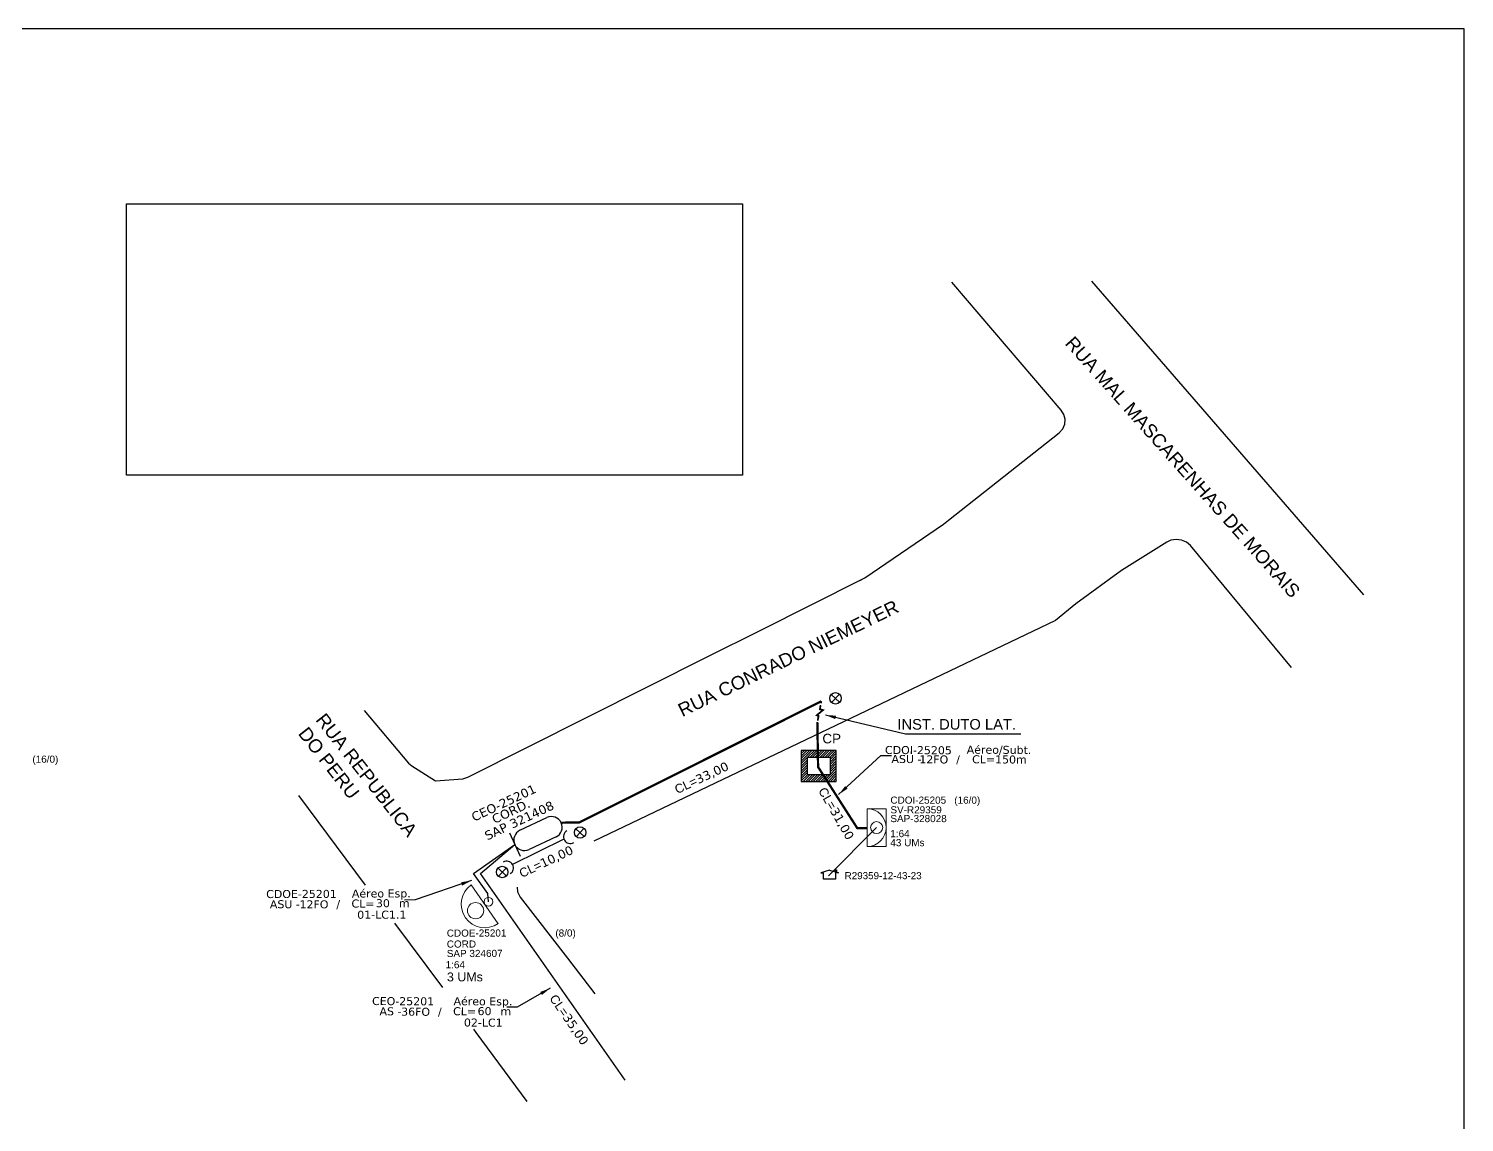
# Model space of a CAD drawing. Extents: x -4 to 1788, y 1 to 595.
# Drawn here: x 429 to 837.2, y 284.3 to 595.3 of the extents above; entities that cross this region are included whole.
import ezdxf
from ezdxf.enums import TextEntityAlignment as Align

# ---------------------------------------------------------------- set-up
doc = ezdxf.new("R2010")
doc.units = 0
for name, color, linetype in [('10.1-Caixas Subterrâneas', 5, 'Continuous'), ('20.4-CEOS', 1, 'Continuous'), ('20.5-CEO', 1, 'Continuous'), ('CAP a instalar', 1, 'Continuous'), ('label_cabos', 7, 'Continuous'), ('locais', 7, 'Continuous'), ('QUADRA', 7, 'Continuous'), ('Subida Lateral', 5, 'Continuous'), ('surveys', 7, 'Continuous'), ('surveys legendas', 7, 'Continuous')]:
    doc.layers.add(name, color=color, linetype=linetype)
for name, color, linetype, lineweight in [("20.0-LEGENDA DOS CDO'S", 1, 'Continuous', 0), ('20.1-CDO_INTERIOR', 1, 'Continuous', 0), ('20.2-CDO_POSTE', 1, 'Continuous', 5), ('20.6-CORDOALHA_SUPORTE', 7, 'Continuous', 25), ('CORDOALHA_SUPORTE', 7, 'Continuous', 25), ('Segmento Logradouro Texto', 238, 'Continuous', 0)]:
    doc.layers.add(name, color=color, linetype=linetype, lineweight=lineweight)
doc.layers.add('DROP DE CLIENTE', color=140, linetype='Continuous', plot=False)
doc.styles.add('ARIAL', font='arial.ttf')
doc.styles.add('DIGICADE', font='arial.ttf')
doc.styles.add('ROMANS', font='arial.ttf')
doc.styles.add('siredit', font='verdana.ttf')
doc.linetypes.add('FENCELINE1', pattern='A,0.25,-0.1,[133,ltypeshp.shx,S=0.1,R=0,X=-0.1,Y=0],-0.1,1', length=1.45)
doc.dimstyles.new('CC', dxfattribs={"dimtxt": 1, "dimasz": 2, "dimexe": 0.18, "dimexo": 0.0625, "dimgap": 0.09, "dimtad": 0, "dimdec": 0, "dimrnd": 1, "dimzin": 0, "dimdsep": 46, "dimtxsty": 'siredit', "dimblk": 'NONE', "dimcen": 0, "dimse1": 1, "dimse2": 1, "dimsd1": 1, "dimsd2": 1, "dimclrt": 7, "dimadec": 0, "dimazin": 0, "dimtfac": 1, "dimtdec": 0, "dimtofl": 0, "dimtmove": 0, "dimatfit": 3, "dimfxl": 0, "dimtolj": 1, "dimtzin": 0, "dimarcsym": 0})
picture_1 = doc.add_image_def('image1.png', size_in_pixel=(493, 217))

# ---------------------------------------------------------------- blocks, each defined once
blk = doc.blocks.new('POLE_POLE')
at = {"color": 1}
for p, q in [((-0.0000033, 0.0000125), (0.0000083, 0.0000017)), ((0.0000079, 0.0000128), (-0.0000029, 0.0000013))]:
    blk.add_line(p, q, dxfattribs=at)
blk.add_circle((0.0000026, 0.0000072), 0.00000805, dxfattribs=at)
blk = doc.blocks.new('CDOE_CT_POST_DESENHO')
at = {"color": 0}
blk.add_line((2.13, -0.63), (-2.12, -0.63), dxfattribs=at)
for centre, radius in [((0.01, 0.38), 0.733), ((0.01, -1.03), 0.393)]:
    blk.add_circle(centre, radius, dxfattribs=at)
blk.add_arc((0.01, -0.63), 2.12, 0, 180, dxfattribs=at)
blk = doc.blocks.new('Inst CDOE-8 CAIXA DIST OPT CDOE 48F_8D C_SPL OPTAP')
at = {"layer": "20.0-LEGENDA DOS CDO'S", "color": 0}
for tag, p, style, flags in [('ID_ATIVIDADE', (0.12, 6.47), 'ARIAL', 3), ('FATOR', (7.92, 6.47), 'ARIAL', 1), ('QTDE', (0.23, -0.97), 'DIGICADE', 3)]:
    blk.add_attdef(tag, p, '', height=0.8, rotation=0.118, dxfattribs=dict(at, style=style, flags=flags))
at = {"layer": "20.0-LEGENDA DOS CDO'S", "color": 0, "style": 'ARIAL'}
for tag, p, height in [('FID', (0.12, 5.25), 0.8), ('SAP', (0.12, 2.96), 0.8), ('CORDOALHA', (0.12, 4.02), 0.8), ('1:XX', (-0.01, 1.7), 0.8), ('UMS', (0.14, 0.22), 1)]:
    blk.add_attdef(tag, p, '', height=height, rotation=0.118, dxfattribs=at)
blk.add_attdef('FIBRAS_UTILIZADAS', text='', height=0.8, rotation=0.118, dxfattribs=at).set_placement((13.48, 5.26), align=Align.CENTER)
blk = doc.blocks.new('Inst CORD ALUMINIO 4.8 MM 3F(sem recursos)')
at = {"layer": '20.6-CORDOALHA_SUPORTE', "color": 0, "lineweight": 0, "style": 'ROMANS'}
blk.add_attdef('LANCE', text='', height=1, dxfattribs=at).set_placement((-0.54, -2.21), align=Align.RIGHT)
at = {"layer": '20.6-CORDOALHA_SUPORTE', "color": 0, "style": 'siredit'}
blk.add_attdef('QTDE', (-0.54, -2.21), '', height=1, rotation=359.69, dxfattribs=at)
at = {"layer": '20.6-CORDOALHA_SUPORTE', "color": 0, "lineweight": 0, "style": 'ROMANS'}
for tag, p, flags in [('FATOR', (-5.2, -4.44), 3), ('ID_ATIVIDADE', (-5.2, -6.67), 3), ('FID', (-5.2, -8.9), 1)]:
    blk.add_attdef(tag, p, '', height=1, dxfattribs=dict(at, flags=flags))
blk = doc.blocks.new('LEGENDA DOS CABOS')
at = {"layer": 'label_cabos', "color": 0, "style": 'siredit'}
for tag, p in [('ID', (4.24, 1.63)), ('XX', (14.31, 1.67)), ('TIPO_CABO', (2.74, 0.52)), ('CABO', (6.16, 0.47)), ('/', (9.19, 0.47)), ('METROS', (14.36, 0.47))]:
    blk.add_attdef(tag, text='', height=1, rotation=359.69, dxfattribs=at).set_placement(p, align=Align.MIDDLE_CENTER)
blk = doc.blocks.new('Inst CB ESP CFOA-SM-AS-80-TS-36')
at = {"layer": 'label_cabos', "color": 0, "style": 'siredit'}
for tag, flags, p in [('ID_ATIVIDADE', 3, (1.31, 2.67)), ('FATOR', 1, (11.56, 2.55))]:
    blk.add_attdef(tag, text='', height=1, rotation=359.69, dxfattribs=dict(at, flags=flags)).set_placement(p, align=Align.MIDDLE_CENTER)
for tag, p in [('DESTINO_CABO', (3.13, 1.26)), ('TIPO_CABO', (1.76, 0)), ('CABO', (4.69, -0.05)), ('/', (7.71, -0.05)), ('LANCE', (10.81, 0)), ('TIPO_CABO', (13.11, 1.24)), ('UND', (15.96, 0)), ('FID', (13.15, -1.41))]:
    blk.add_attdef(tag, text='', height=1, rotation=359.69, dxfattribs=at).set_placement(p, align=Align.MIDDLE_CENTER)
blk.add_attdef('QTDE', (12.43, -0.47), '', height=1, rotation=359.69, dxfattribs=at)
blk = doc.blocks.new('_None')
blk = doc.blocks.new('Inst CB ESP CFOA-SM-ASU-120-S-12')
at = {"layer": 'label_cabos', "color": 0, "style": 'siredit'}
for tag, flags, p in [('ID_ATIVIDADE', 3, (1.31, 2.67)), ('FATOR', 1, (11.56, 2.55))]:
    blk.add_attdef(tag, text='', height=1, rotation=359.69, dxfattribs=dict(at, flags=flags)).set_placement(p, align=Align.MIDDLE_CENTER)
for tag, p in [('DESTINO_CABO', (3.13, 1.26)), ('TIPO_CABO', (1.26, 0)), ('CABO', (4.69, -0.05)), ('/', (7.71, -0.05)), ('LANCE', (10.81, 0)), ('TIPO_CABO', (13.11, 1.24)), ('UND', (15.96, 0)), ('FID', (13.15, -1.41))]:
    blk.add_attdef(tag, text='', height=1, rotation=359.69, dxfattribs=at).set_placement(p, align=Align.MIDDLE_CENTER)
blk.add_attdef('QTDE', (12.43, -0.47), '', height=1, rotation=359.69, dxfattribs=at)
blk = doc.blocks.new('*X45')
at = {"color": 0, "linetype": 'Continuous'}
for p, q in [((-1.25, 0.34099), (-0.49099, 1.1)), ((-1.25, 0.517767), (-0.667767, 1.1)), ((-1.25, 0.694544), (-0.844544, 1.1)), ((-1.25, 0.87132), (-1.02132, 1.1)), ((-1.25, 1.048097), (-1.198097, 1.1)), ((-0.789214, 0.625), (-0.314214, 1.1)), ((-0.612437, 0.625), (-0.137437, 1.1)), ((-0.43566, 0.625), (0.03934, 1.1)), ((-0.258883, 0.625), (0.216117, 1.1)), ((-0.082107, 0.625), (0.392893, 1.1)), ((0.09467, 0.625), (0.56967, 1.1)), ((0.271447, 0.625), (0.746447, 1.1)), ((0.448223, 0.625), (0.923223, 1.1)), ((0.625, 0.625), (1.1, 1.1)), ((0.801777, 0.625), (1.25, 1.073223)), ((-1.25, 0.164214), (-0.8035, 0.610714)), ((-1.25, -0.012563), (-0.8035, 0.433937)), ((-1.25, -0.18934), (-0.8035, 0.25716)), ((-1.25, -0.366117), (-0.8035, 0.080383)), ((0.8035, 0.449947), (1.25, 0.896447)), ((0.8035, 0.27317), (1.25, 0.71967)), ((0.8035, 0.096393), (1.25, 0.542893)), ((0.8035, -0.080383), (1.25, 0.366117)), ((0.8035, -0.25716), (1.25, 0.18934)), ((0.8035, -0.433937), (1.25, 0.012563)), ((-1.25, -0.542893), (-0.8035, -0.096393)), ((-1.25, -0.71967), (-0.8035, -0.27317)), ((-1.25, -0.896447), (-0.8035, -0.449947)), ((-1.25, -1.073223), (-0.801777, -0.625)), ((-1.1, -1.1), (-0.625, -0.625)), ((-0.923223, -1.1), (-0.448223, -0.625)), ((-0.746447, -1.1), (-0.271447, -0.625)), ((-0.56967, -1.1), (-0.09467, -0.625)), ((-0.392893, -1.1), (0.082107, -0.625)), ((-0.216117, -1.1), (0.258883, -0.625)), ((-0.03934, -1.1), (0.43566, -0.625)), ((0.137437, -1.1), (0.612437, -0.625)), ((0.314214, -1.1), (0.789214, -0.625)), ((0.49099, -1.1), (1.25, -0.34099)), ((0.667767, -1.1), (1.25, -0.517767)), ((0.8035, -0.610714), (1.25, -0.164214)), ((0.844544, -1.1), (1.25, -0.694544)), ((1.02132, -1.1), (1.25, -0.87132)), ((1.198097, -1.1), (1.25, -1.048097))]:
    blk.add_line(p, q, dxfattribs=at)
blk = doc.blocks.new('SURVEY_SURVEY')
for p, q in [((0, 0.0000127), (-0.0000126, 0.000009)), ((-0.0000126, 0.000009), (-0.0000086, 0.000009)), ((-0.0000086, 0), (-0.0000086, 0.000009)), ((0.0000086, 0), (-0.0000086, 0)), ((0, 0.0000127), (0.0000126, 0.000009)), ((0.0000084, 0.0000132), (0.0000098, 0.0000132)), ((0.0000084, 0.0000103), (0.0000084, 0.0000132)), ((0.0000126, 0.000009), (0.0000086, 0.000009)), ((0.0000086, 0.000009), (0.0000086, 0)), ((0.0000098, 0.0000132), (0.0000098, 0.0000099))]:
    blk.add_line(p, q)

msp = doc.modelspace()

# ---------------------------------------------------------------- linework, layer by layer
for p, q in [((837.17, 595.26), (-3.83, 595.26)), ((837.17, 1.26), (837.17, 595.26))]:
    msp.add_line(p, q)
at = {"layer": '10.1-Caixas Subterrâneas', "color": 30}
for p, q in [((648.61, 390.06), (648.61, 381.27)), ((658.6, 390.06), (648.61, 390.06)), ((650.39, 388.17), (650.39, 388.17)), ((650.39, 383.17), (650.39, 388.17)), ((650.39, 388.17), (656.82, 388.17)), ((656.82, 388.17), (656.82, 383.17)), ((658.6, 381.27), (658.6, 390.06)), ((648.61, 381.27), (658.6, 381.27)), ((656.82, 383.17), (650.39, 383.17))]:
    msp.add_line(p, q, dxfattribs=at)
at = {"layer": '20.1-CDO_INTERIOR', "color": 1, "lineweight": 18}
msp.add_lwpolyline([(672.76, 362.75), (672.76, 373.49), (667.39, 373.5), (667.38, 362.75)], close=True, dxfattribs=at)
msp.add_circle((670.07, 368.12), 1.72, dxfattribs=at)
msp.add_arc((667.39, 368.12), 5.37, 269.9724, 89.9724, dxfattribs=at)
at = {"layer": '20.5-CEO', "color": 5}
for p, q in [((568.65, 367.35), (576.33, 370.96)), ((578.9, 365.49), (571.22, 361.87))]:
    msp.add_line(p, q, dxfattribs=at)
msp.add_lwpolyline([(565.65, 366.62), (568.75, 360.02)], dxfattribs=at)
for centre, start, end in [((577.61, 368.22), 295.2065, 115.2065), ((569.94, 364.61), 115.2065, 295.2065)]:
    msp.add_arc(centre, 3.03, start, end, dxfattribs=at)
at = {"layer": 'CAP a instalar', "color": 7, "linetype": 'FENCELINE1', "ltscale": 7}
for p, q in [((555.45, 355.08), (567.2, 363.32)), ((557.42, 355.06), (567.2, 363.32)), ((559.5, 349.36), (555.45, 355.08)), ((598.52, 296.3), (557.42, 355.06))]:
    msp.add_line(p, q, dxfattribs=at)
at = {"layer": 'CAP a instalar', "color": 7, "linetype": 'FENCELINE1', "ltscale": 50}
msp.add_line((559.67, 347.04), (559.5, 349.36), dxfattribs=at)
at = {"layer": 'CAP a instalar', "linetype": 'FENCELINE1', "ltscale": 7, "const_width": 0.649}
for points in [[(580.35, 369.51), (585.57, 369.61), (654.35, 404.04)], [(653.21, 398.11), (653.42, 385.36), (664.54, 368), (667.39, 368)]]:
    msp.add_lwpolyline(points, dxfattribs=at)
at = {"layer": 'CAP a instalar', "color": 8, "linetype": 'FENCELINE1', "ltscale": 50, "const_width": 0.506}
for points in [[(654.35, 404.04), (654.24, 403.46)], [(584.86, 376.62), (584.86, 376.62)]]:
    msp.add_lwpolyline(points, dxfattribs=at)
at = {"layer": 'CORDOALHA_SUPORTE'}
msp.add_line((581.17, 364.8), (566.53, 357.62), dxfattribs=at)
for centre, start, end in [((582.96, 365.55), 119.9815, 299.9815), ((564.86, 356.66), 299.9815, 119.9815)]:
    msp.add_arc(centre, 1.93, start, end, dxfattribs=at)
at = {"layer": 'DROP DE CLIENTE'}
msp.add_lwpolyline([(670.07, 368.12), (656.42, 354.44)], dxfattribs=at)
at = {"layer": 'label_cabos', "color": 2}
msp.add_lwpolyline([(678.32, 394.77), (711.05, 394.77)], dxfattribs=at)
at = {"layer": 'QUADRA', "color": 4}
for points in [[(690.5, 455.57), (721.97, 480.39), (722.99, 481.48), (723.56, 482.81), (723.69, 484.22), (723.33, 485.61), (722.55, 486.81), (691.49, 523.16)], [(731.14, 523.49), (808.52, 434.26)], [(665.28, 438.41), (666.69, 439.11), (689.04, 454.38)], [(689.04, 454.38), (690.5, 455.57)], [(788.02, 413.65), (759.28, 448.29), (758.18, 449.26), (756.77, 449.88), (755.26, 450.07), (753.74, 449.8), (752.63, 449.28), (739.72, 441.26), (726.68, 431.77), (720.96, 426.98), (589.69, 364.24)], [(636.98, 424.2), (665.98, 438.76)], [(622.11, 416.74), (636.98, 424.2)], [(604.95, 408.13), (622.11, 416.74)], [(536.97, 386.4), (537.87, 385.64), (544.68, 381.44), (552.37, 382.01), (553.84, 382.49), (604.95, 408.13)], [(524.39, 401.37), (536.97, 386.4)], [(524.71, 351.74), (505.73, 377.28)], [(567.82, 351.23), (567.98, 349.82), (568.74, 348.37), (582.13, 331.03)], [(546.7, 322.64), (533.07, 340.96)], [(582.13, 331.03), (589.98, 320.87)], [(556.24, 309.82), (555.52, 310.79)], [(570.69, 290.28), (556.24, 309.82)]]:
    msp.add_lwpolyline(points, dxfattribs=at)
at = {"layer": 'Subida Lateral', "color": 5, "const_width": 0.506}
msp.add_lwpolyline([(654.14, 402.95), (653.93, 401.77), (654.82, 401.53), (653.05, 400.07), (653.55, 399.86), (653.31, 398.54)], dxfattribs=at)

# ---------------------------------------------------------------- block references
at = {"color": 3, "lineweight": 0}
for p, xscale, yscale, zscale, rotation, values in [((618.14, 386.09), 2.528103013879664, 2.528103013879664, 2.528103013879664, 25.58256491923251, {'QTDE': '33,00', 'LANCE': 'CL='}), ((662.2, 374.58), 2.528103013879663, 2.528103013879663, 2.528103013879663, 300.2241217977121, {'QTDE': '31,00', 'LANCE': 'CL='}), ((573.94, 362.25), 2.528103013879664, 2.528103013879664, 2.528103013879664, 25.58256491923251, {'QTDE': '10,00', 'LANCE': 'CL='}), ((586.02, 316.24), 2.528103013892699, 2.528103013892699, 2.528103013892699, 304.8541816214333, {'QTDE': '35,00', 'LANCE': 'CL='})]:
    msp.add_blockref('Inst CORD ALUMINIO 4.8 MM 3F(sem recursos)', p, dxfattribs=dict(at, xscale=xscale, yscale=yscale, zscale=zscale, rotation=rotation)).add_auto_attribs(values)
at = {"layer": '10.1-Caixas Subterrâneas', "color": 30, "xscale": 3.997839838412724, "yscale": 3.997839838412724, "zscale": 7.995679676825448, "rotation": 180.0000000000633}
msp.add_blockref('*X45', (653.61, 385.67), dxfattribs=at)
at = {"layer": "20.0-LEGENDA DOS CDO'S", "color": 7, "lineweight": 0, "xscale": 2.528103013877866, "yscale": 2.528103013877866, "zscale": 2.528103013877866}
msp.add_blockref('Inst CDOE-8 CAIXA DIST OPT CDOE 48F_8D C_SPL OPTAP', (547.54, 323.84), dxfattribs=at).add_auto_attribs({'FID': 'CDOE-25201', 'CORDOALHA': 'CORD', 'SAP': 'SAP 324607', '1:XX': '1:64', 'UMS': '3 UMs', 'FIBRAS_UTILIZADAS': '(8/0)'})
at = {"layer": '20.2-CDO_POSTE', "color": 7, "xscale": -3.160128767334002, "yscale": -3.160128767334002, "zscale": -3.160128767334002, "rotation": 304.8490388220811}
msp.add_blockref('CDOE_CT_POST_DESENHO', (557.02, 345.17), dxfattribs=at)
at = {"layer": 'label_cabos', "color": 0, "lineweight": 0, "xscale": 2.275292712490076, "yscale": 2.275292712490076, "zscale": 2.275292712490076}
msp.add_blockref('LEGENDA DOS CABOS', (672.31, 386.44), dxfattribs=at).add_auto_attribs({'ID': 'CDOI-25205', 'CABO': '12FO', 'METROS': 'CL=150m', 'XX': 'Aéreo/Subt.', '/': '/', 'TIPO_CABO': 'ASU -'})
at = {"layer": 'label_cabos'}
ref = msp.add_blockref('Inst CB ESP CFOA-SM-ASU-120-S-12', (499.42, 346.33), dxfattribs=dict(at, xscale=2.275292712490075, yscale=2.275292712490075, zscale=2.275292712490075, rotation=0.4634636983097787))
ref.add_attrib('DESTINO_CABO', 'CDOE-25201', dxfattribs={"color": 0, "height": 2.275, "rotation": 0.1535, "style": 'siredit'}).set_placement((506.52, 349.26), align=Align.MIDDLE_CENTER)
ref.add_attrib('TIPO_CABO', 'Aéreo Esp.', dxfattribs={"color": 0, "height": 2.275, "rotation": 0.1535, "style": 'siredit'}).set_placement((529.22, 349.4), align=Align.MIDDLE_CENTER)
ref.add_attrib('CABO', '12FO', dxfattribs={"color": 0, "height": 2.275, "rotation": 0.1535, "style": 'siredit'}).set_placement((510.08, 346.3), align=Align.MIDDLE_CENTER)
ref.add_attrib('/', '/', dxfattribs={"color": 0, "height": 2.28, "rotation": 0.1535, "style": 'siredit'}).set_placement((516.97, 346.36), align=Align.MIDDLE_CENTER)
ref.add_attrib('TIPO_CABO', 'ASU - ', dxfattribs={"color": 0, "height": 2.275, "rotation": 0.1535, "style": 'siredit'}).set_placement((502.29, 346.34), align=Align.MIDDLE_CENTER)
ref.add_attrib('FID', '01-LC1.1', dxfattribs={"color": 0, "height": 2.275, "rotation": 0.1535, "style": 'siredit'}).set_placement((529.36, 343.36), align=Align.MIDDLE_CENTER)
ref.add_attrib('LANCE', 'CL=', dxfattribs={"color": 0, "height": 2.275, "rotation": 0.1535, "style": 'siredit'}).set_placement((524.01, 346.53), align=Align.MIDDLE_CENTER)
ref.add_attrib('QTDE', '30', (527.7, 345.48), dxfattribs={"color": 0, "height": 2.275, "rotation": 0.1535, "style": 'siredit'})
ref.add_attrib('UND', 'm', dxfattribs={"color": 0, "height": 2.28, "rotation": 0.1535, "style": 'siredit'}).set_placement((535.74, 346.63), align=Align.MIDDLE_CENTER)
at = {"layer": 'label_cabos', "color": 0, "lineweight": 0}
ref = msp.add_blockref('Inst CB ESP CFOA-SM-AS-80-TS-36', (528.31, 315.9), dxfattribs=dict(at, xscale=2.275292712490076, yscale=2.275292712490076, zscale=2.275292712490076))
ref.add_attrib('DESTINO_CABO', 'CEO-25201', dxfattribs={"color": 0, "height": 2.275, "rotation": 359.69, "style": 'siredit'}).set_placement((535.43, 318.77), align=Align.MIDDLE_CENTER)
ref.add_attrib('TIPO_CABO', 'Aéreo Esp.', dxfattribs={"color": 0, "height": 2.275, "rotation": 359.69, "style": 'siredit'}).set_placement((558.13, 318.73), align=Align.MIDDLE_CENTER)
ref.add_attrib('CABO', '36FO', dxfattribs={"color": 0, "height": 2.275, "rotation": 359.69, "style": 'siredit'}).set_placement((538.97, 315.78), align=Align.MIDDLE_CENTER)
ref.add_attrib('/', '/', dxfattribs={"color": 0, "height": 2.28, "rotation": 359.69, "style": 'siredit'}).set_placement((545.86, 315.78), align=Align.MIDDLE_CENTER)
ref.add_attrib('TIPO_CABO', 'AS - ', dxfattribs={"color": 0, "height": 2.275, "rotation": 359.69, "style": 'siredit'}).set_placement((532.32, 315.89), align=Align.MIDDLE_CENTER)
ref.add_attrib('FID', '02-LC1', dxfattribs={"color": 0, "height": 2.275, "rotation": 359.69, "style": 'siredit'}).set_placement((558.22, 312.68), align=Align.MIDDLE_CENTER)
ref.add_attrib('LANCE', 'CL=', dxfattribs={"color": 0, "height": 2.275, "rotation": 359.69, "style": 'siredit'}).set_placement((552.9, 315.9), align=Align.MIDDLE_CENTER)
ref.add_attrib('QTDE', '60', (556.59, 314.82), dxfattribs={"color": 0, "height": 2.275, "rotation": 359.69, "style": 'siredit'})
ref.add_attrib('UND', 'm', dxfattribs={"color": 0, "height": 2.28, "rotation": 359.69, "style": 'siredit'}).set_placement((564.63, 315.9), align=Align.MIDDLE_CENTER)
at = {"layer": 'locais', "color": 10, "xscale": 202248.2411102293, "yscale": 202248.2411102293, "zscale": 202248.2411102293}
for p in [(657.84, 403.42), (585.22, 365.27), (563.09, 354.04)]:
    msp.add_blockref('POLE_POLE', p, dxfattribs=at)
at = {"layer": 'surveys', "color": 151, "xscale": 200000, "yscale": 200000, "zscale": 200000}
msp.add_blockref('SURVEY_SURVEY', (656.69, 353.46), dxfattribs=at)

# ---------------------------------------------------------------- texts
at = {"layer": '10.1-Caixas Subterrâneas', "color": 30, "style": 'ARIAL'}
msp.add_text('CP', height=2.728, dxfattribs=at).set_placement((654.65, 392.07))
at = {"layer": "20.0-LEGENDA DOS CDO'S", "color": 1, "style": 'ARIAL'}
for p in [(431.34, 386.57), (693.48, 374.92)]:
    msp.add_text('      (16/0)', height=2.0225, rotation=359.9724, dxfattribs=at).set_placement(p, align=Align.CENTER)
for s, p in [('CDOI-25205', (673.98, 374.93)), ('SAP-328028', (673.98, 369.68)), ('SV-R29359', (673.99, 372.17)), ('1:64', (673.96, 365.4)), ('43 UMs', (673.96, 362.83))]:
    msp.add_text(s, height=2.022, rotation=359.9724, dxfattribs=at).set_placement(p)
at = {"layer": '20.4-CEOS', "color": 5, "style": 'siredit'}
msp.add_text('CEO-25201', height=2.553, rotation=25.2065, dxfattribs=at).set_placement((563.48, 376.31), align=Align.TOP_CENTER)
at = {"layer": '20.5-CEO', "color": 5, "style": 'siredit'}
for s, p in [('SAP 321408', (567.9, 371.3)), ('CORD.', (565.54, 373.92))]:
    msp.add_text(s, height=2.563, rotation=25.2065, dxfattribs=at).set_placement(p, align=Align.TOP_CENTER)
at = {"layer": 'Segmento Logradouro Texto', "color": 7, "linetype": 'Continuous', "char_height": 3.7922, "attachment_point": 1, "style": 'DIGICADE'}
for s, insert, width, rotation in [('\\fArial|b0|i0|c0|p34;\\W1.0000000000;\\T1.0000000000;\\o\\lRUA MAL MASCARENHAS DE MORAIS', (726.25, 508.18), 106.9008, 311.6763), ('\\fArial|b0|i0|c0|p34;\\W1.0000000000;\\T1.0000000000;\\o\\lRUA CONRADO NIEMEYER', (613.14, 402.94), 106.9365, 25.8721), ('\\fArial|b0|i0|c0|p34;\\W1.0000000000;\\T1.0000000000;\\o\\lRUA REPUBLICA DO PERU', (513.34, 401.05), 46.2336, 308.142)]:
    msp.add_mtext(s, dxfattribs=dict(at, insert=insert, width=width, rotation=rotation))
at = {"layer": 'Segmento Logradouro Texto', "linetype": 'Continuous', "insert": (513.34, 401.05), "char_height": 3.7922, "width": 46.2336, "attachment_point": 1, "rotation": 308.142, "style": 'DIGICADE'}
msp.add_mtext('\\fArial|b0|i0|c0|p34;\\W1.0000000000;\\T1.0000000000;\\o\\lRUA REPUBLICA DO PERU', dxfattribs=at)
at = {"layer": 'surveys legendas', "color": 2, "style": 'ARIAL'}
msp.add_text('INST. DUTO LAT.', height=3, dxfattribs=at).set_placement((675.96, 395.99))
at = {"layer": 'surveys legendas', "color": 0, "style": 'ARIAL'}
msp.add_text('R29359-12-43-23', height=2, dxfattribs=at).set_placement((660.97, 353.46))

# ---------------------------------------------------------------- pictures from other files: only their frames are drawn
at = {"color": 7}
image = msp.add_image(picture_1, insert=(456.73, 468.35), size_in_units=(175.18, 77.11), dxfattribs=at)
image.dxf.flags = 7

# ---------------------------------------------------------------- leaders
at = {"layer": 'label_cabos', "color": 2}
msp.add_leader([(655.5, 400.14), (678.32, 394.77)], dimstyle='CC', override={"dimasz": 3}, dxfattribs=at)
at = {"layer": 'label_cabos'}
for points in [[(659.27, 377.53), (671.29, 388.62), (674.29, 388.63)], [(554.9, 353.08), (538.82, 347.55), (535.82, 347.53)], [(577.25, 322.46), (567.9, 317.07), (564.9, 317.05)]]:
    msp.add_leader(points, dimstyle='CC', override={"dimasz": 3, "dimgap": 0.09, "dimtad": 0}, dxfattribs=at)

doc.saveas('drawing.dxf')
